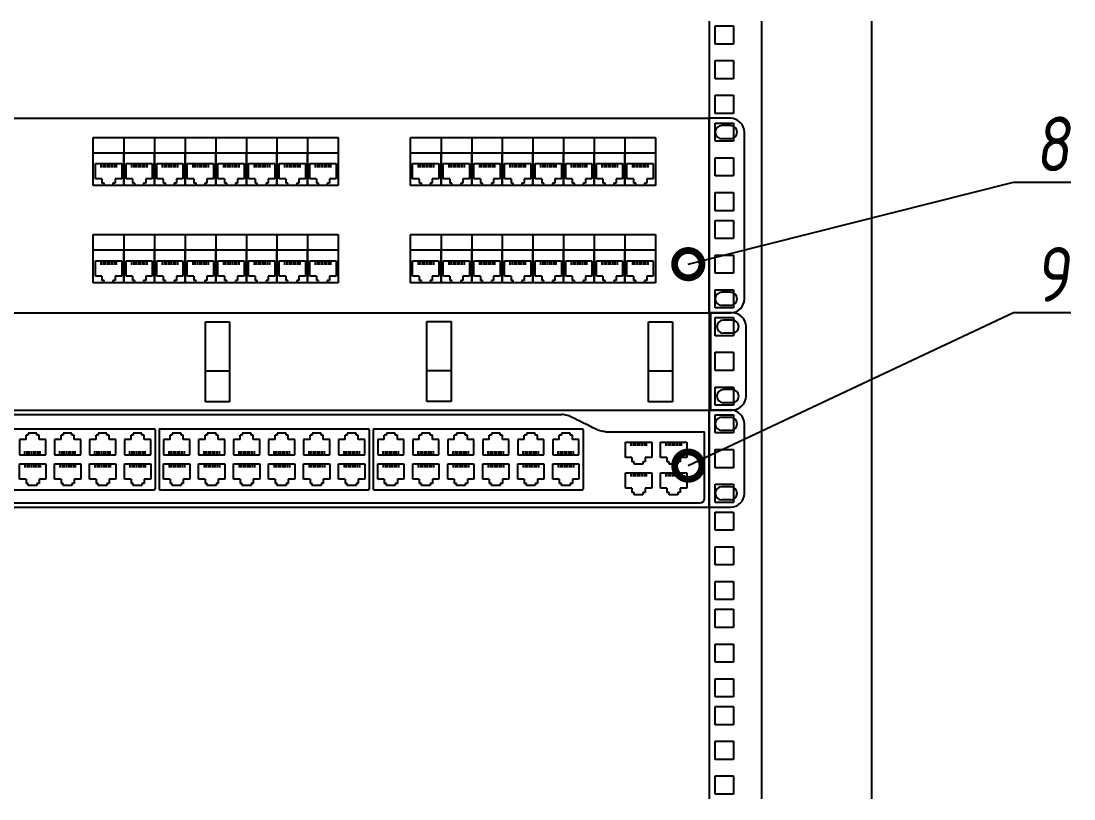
# Model space of a CAD drawing. Header units: millimetres. Extents: x -25459 to 1045457, y -66278 to 462905.
# Drawn here: x 682358 to 687171, y 42161 to 45717 of the extents above; entities that cross this region are included whole.
import ezdxf
from ezdxf import colors
from ezdxf.entities.mleader import LeaderData, LeaderLine
from ezdxf.enums import TextEntityAlignment as Align
from ezdxf.math import Vec2, Vec3

# ---------------------------------------------------------------- set-up
doc = ezdxf.new("R2010")
doc.units = ezdxf.units.MM
doc.styles.add('ISOCPEUR', font='isocpeui.ttf', dxfattribs={"height": 250})
doc.styles.add('ISOCUPER', font='isocpeur.ttf', dxfattribs={"width": 0.85, "oblique": 7})

# ---------------------------------------------------------------- blocks, each defined once
blk = doc.blocks.new('*U72')
at = {"color": 0, "linetype": 'ByBlock', "lineweight": -2}
for p, q in [((525.5, 1722.4), (525.5, 1677.95)), ((528.35, 1711.9), (528.35, 1720.2)), ((528.35, 1720.2), (536.65, 1720.2)), ((536.65, 1720.2), (536.65, 1711.9)), ((549.5, 1722.4), (549.5, 1677.95)), ((600, 1677.95), (600, 1722.4)), ((536.65, 1711.9), (528.35, 1711.9)), ((528.35, 1696.025), (528.35, 1704.325)), ((528.35, 1704.325), (536.65, 1704.325)), ((536.65, 1704.325), (536.65, 1696.025)), ((536.65, 1696.025), (528.35, 1696.025)), ((528.35, 1680.15), (528.35, 1688.45)), ((528.35, 1688.45), (536.65, 1688.45)), ((536.65, 1688.45), (536.65, 1680.15)), ((536.65, 1680.15), (528.35, 1680.15)), ((525.5, 1677.95), (525.5, 1633.5)), ((528.35, 1667.45), (528.35, 1675.75)), ((528.35, 1675.75), (536.65, 1675.75)), ((536.65, 1675.75), (536.65, 1667.45)), ((549.5, 1677.95), (549.5, 1633.5)), ((600, 1633.5), (600, 1677.95)), ((536.65, 1667.45), (528.35, 1667.45)), ((528.35, 1651.575), (528.35, 1659.875)), ((528.35, 1659.875), (536.65, 1659.875)), ((536.65, 1659.875), (536.65, 1651.575)), ((536.65, 1651.575), (528.35, 1651.575)), ((528.35, 1635.7), (528.35, 1644)), ((528.35, 1644), (536.65, 1644)), ((536.65, 1644), (536.65, 1635.7)), ((525.5, 1633.5), (525.5, 1589.05)), ((536.65, 1635.7), (528.35, 1635.7)), ((549.5, 1633.5), (549.5, 1589.05)), ((600, 1589.05), (600, 1633.5)), ((528.35, 1623), (528.35, 1631.3)), ((528.35, 1631.3), (536.65, 1631.3)), ((536.65, 1631.3), (536.65, 1623)), ((536.65, 1623), (528.35, 1623)), ((528.35, 1607.125), (528.35, 1615.425)), ((528.35, 1615.425), (536.65, 1615.425)), ((536.65, 1615.425), (536.65, 1607.125)), ((536.65, 1607.125), (528.35, 1607.125)), ((528.35, 1591.25), (528.35, 1599.55)), ((528.35, 1599.55), (536.65, 1599.55)), ((536.65, 1599.55), (536.65, 1591.25)), ((525.5, 1589.05), (525.5, 1544.6)), ((536.65, 1591.25), (528.35, 1591.25)), ((549.5, 1589.05), (549.5, 1544.6)), ((600, 1544.6), (600, 1589.05)), ((528.35, 1578.55), (528.35, 1586.85)), ((528.35, 1586.85), (536.65, 1586.85)), ((536.65, 1586.85), (536.65, 1578.55)), ((536.65, 1578.55), (528.35, 1578.55)), ((528.35, 1562.675), (528.35, 1570.975)), ((528.35, 1570.975), (536.65, 1570.975)), ((536.65, 1570.975), (536.65, 1562.675)), ((536.65, 1562.675), (528.35, 1562.675)), ((528.35, 1546.8), (528.35, 1555.1)), ((528.35, 1555.1), (536.65, 1555.1)), ((536.65, 1555.1), (536.65, 1546.8)), ((536.65, 1546.8), (528.35, 1546.8)), ((525.5, 1544.6), (525.5, 1500.15)), ((528.35, 1534.1), (528.35, 1542.4)), ((528.35, 1542.4), (536.65, 1542.4)), ((536.65, 1542.4), (536.65, 1534.1)), ((549.5, 1544.6), (549.5, 1500.15)), ((600, 1500.15), (600, 1544.6)), ((536.65, 1534.1), (528.35, 1534.1)), ((528.35, 1518.225), (528.35, 1526.525)), ((528.35, 1526.525), (536.65, 1526.525)), ((536.65, 1526.525), (536.65, 1518.225)), ((536.65, 1518.225), (528.35, 1518.225)), ((528.35, 1502.35), (528.35, 1510.65)), ((528.35, 1510.65), (536.65, 1510.65)), ((536.65, 1510.65), (536.65, 1502.35)), ((536.65, 1502.35), (528.35, 1502.35)), ((525.5, 1500.15), (525.5, 1455.7)), ((528.35, 1489.65), (528.35, 1497.95)), ((528.35, 1497.95), (536.65, 1497.95)), ((536.65, 1497.95), (536.65, 1489.65)), ((549.5, 1500.15), (549.5, 1455.7)), ((600, 1455.7), (600, 1500.15)), ((536.65, 1489.65), (528.35, 1489.65)), ((528.35, 1473.775), (528.35, 1482.075)), ((528.35, 1482.075), (536.65, 1482.075)), ((536.65, 1482.075), (536.65, 1473.775)), ((536.65, 1473.775), (528.35, 1473.775)), ((528.35, 1457.9), (528.35, 1466.2)), ((528.35, 1466.2), (536.65, 1466.2)), ((536.65, 1466.2), (536.65, 1457.9)), ((525.5, 1455.7), (525.5, 1411.25)), ((536.65, 1457.9), (528.35, 1457.9)), ((549.5, 1455.7), (549.5, 1411.25)), ((600, 1411.25), (600, 1455.7)), ((528.35, 1445.2), (528.35, 1453.5)), ((528.35, 1453.5), (536.65, 1453.5)), ((536.65, 1453.5), (536.65, 1445.2)), ((536.65, 1445.2), (528.35, 1445.2)), ((528.35, 1429.325), (528.35, 1437.625)), ((528.35, 1437.625), (536.65, 1437.625)), ((536.65, 1437.625), (536.65, 1429.325)), ((536.65, 1429.325), (528.35, 1429.325)), ((528.35, 1413.45), (528.35, 1421.75)), ((528.35, 1421.75), (536.65, 1421.75)), ((536.65, 1421.75), (536.65, 1413.45)), ((525.5, 1411.25), (525.5, 1366.8)), ((536.65, 1413.45), (528.35, 1413.45)), ((549.5, 1411.25), (549.5, 1366.8)), ((600, 1366.8), (600, 1411.25)), ((528.35, 1400.75), (528.35, 1409.05)), ((528.35, 1409.05), (536.65, 1409.05)), ((536.65, 1409.05), (536.65, 1400.75)), ((536.65, 1400.75), (528.35, 1400.75)), ((528.35, 1384.875), (528.35, 1393.175)), ((528.35, 1393.175), (536.65, 1393.175)), ((536.65, 1393.175), (536.65, 1384.875)), ((536.65, 1384.875), (528.35, 1384.875)), ((528.35, 1369), (528.35, 1377.3)), ((528.35, 1377.3), (536.65, 1377.3)), ((536.65, 1377.3), (536.65, 1369)), ((536.65, 1369), (528.35, 1369))]:
    blk.add_line(p, q, dxfattribs=at)
blk = doc.blocks.new('*U94')
at = {"color": 0, "linetype": 'ByBlock', "lineweight": -2}
for p, q in [((174.5, 22.22), (625.5, 22.22)), ((625.5, -66.68), (625.5, 22.22)), ((635.31, 22.22), (625.5, 22.22)), ((635.31, 18.87), (631.35, 18.87)), ((641.66, -60.33), (641.66, 15.87)), ((344, 13.5), (358, 13.5)), ((344, 6.5), (344, 13.5)), ((358, 13.5), (372, 13.5)), ((358, 13.5), (358, 6.5)), ((372, 13.5), (386, 13.5)), ((372, 13.5), (372, 6.5)), ((386, 13.5), (400, 13.5)), ((386, 13.5), (386, 6.5)), ((400, 13.5), (414, 13.5)), ((400, 13.5), (400, 6.5)), ((414, 13.5), (428, 13.5)), ((414, 13.5), (414, 6.5)), ((428, 13.5), (442, 13.5)), ((428, 13.5), (428, 6.5)), ((442, 13.5), (456, 13.5)), ((442, 13.5), (442, 6.5)), ((456, 13.5), (456, 6.5)), ((489, 6.5), (489, 13.5)), ((489, 13.5), (503, 13.5)), ((503, 13.5), (503, 6.5)), ((503, 13.5), (517, 13.5)), ((517, 13.5), (517, 6.5)), ((517, 13.5), (531, 13.5)), ((531, 13.5), (531, 6.5)), ((531, 13.5), (545, 13.5)), ((545, 13.5), (545, 6.5)), ((545, 13.5), (559, 13.5)), ((559, 13.5), (559, 6.5)), ((559, 13.5), (573, 13.5)), ((573, 13.5), (573, 6.5)), ((573, 13.5), (587, 13.5)), ((587, 13.5), (587, 6.5)), ((587, 13.5), (601, 13.5)), ((601, 13.5), (601, 6.5)), ((635.31, 12.87), (631.35, 12.87)), ((344, 6.5), (358, 6.5)), ((344, -8.5), (344, 6.5)), ((358, 6.5), (358, -8.5)), ((358, 6.5), (372, 6.5)), ((358, -8.5), (358, 6.5)), ((372, 6.5), (372, -8.5)), ((372, 6.5), (386, 6.5)), ((372, -8.5), (372, 6.5)), ((386, 6.5), (386, -8.5)), ((386, 6.5), (400, 6.5)), ((386, -8.5), (386, 6.5)), ((400, 6.5), (414, 6.5)), ((400, -8.5), (400, 6.5)), ((400, 6.5), (400, -8.5)), ((414, 6.5), (428, 6.5)), ((414, -8.5), (414, 6.5)), ((414, 6.5), (414, -8.5)), ((428, 6.5), (428, -8.5)), ((428, 6.5), (442, 6.5)), ((428, -8.5), (428, 6.5)), ((442, 6.5), (456, 6.5)), ((442, -8.5), (442, 6.5)), ((442, 6.5), (442, -8.5)), ((456, 6.5), (456, -8.5)), ((489, 6.5), (503, 6.5)), ((489, -8.5), (489, 6.5)), ((503, 6.5), (517, 6.5)), ((503, -8.5), (503, 6.5)), ((503, 6.5), (503, -8.5)), ((517, 6.5), (531, 6.5)), ((517, -8.5), (517, 6.5)), ((517, 6.5), (517, -8.5)), ((531, 6.5), (545, 6.5)), ((531, -8.5), (531, 6.5)), ((531, 6.5), (531, -8.5)), ((545, 6.5), (545, -8.5)), ((545, 6.5), (559, 6.5)), ((545, -8.5), (545, 6.5)), ((559, 6.5), (559, -8.5)), ((559, 6.5), (573, 6.5)), ((559, -8.5), (559, 6.5)), ((573, 6.5), (587, 6.5)), ((573, -8.5), (573, 6.5)), ((573, 6.5), (573, -8.5)), ((587, 6.5), (587, -8.5)), ((587, 6.5), (601, 6.5)), ((587, -8.5), (587, 6.5)), ((601, 6.5), (601, -8.5)), ((345, -2), (345, 1.5)), ((345, -5.5), (345, 1.5)), ((345, 1.5), (357, 1.5)), ((347.5, 1.5), (347.5, -0.25)), ((348.5, 1.5), (348.5, -0.25)), ((349.5, 1.5), (349.5, -0.25)), ((350.5, 1.5), (350.5, -0.25)), ((351.5, 1.5), (351.5, -0.25)), ((352.5, 1.5), (352.5, -0.25)), ((353.5, 1.5), (353.5, -0.25)), ((354.5, 1.5), (354.5, -0.25)), ((357, 1.5), (357, -5.5)), ((359, -2), (359, 1.5)), ((359, -5.5), (359, 1.5)), ((359, 1.5), (371, 1.5)), ((361.5, 1.5), (361.5, -0.25)), ((362.5, 1.5), (362.5, -0.25)), ((363.5, 1.5), (363.5, -0.25)), ((364.5, 1.5), (364.5, -0.25)), ((365.5, 1.5), (365.5, -0.25)), ((366.5, 1.5), (366.5, -0.25)), ((367.5, 1.5), (367.5, -0.25)), ((368.5, 1.5), (368.5, -0.25)), ((371, 1.5), (371, -5.5)), ((373, -2), (373, 1.5)), ((373, -5.5), (373, 1.5)), ((373, 1.5), (385, 1.5)), ((375.5, 1.5), (375.5, -0.25)), ((376.5, 1.5), (376.5, -0.25)), ((377.5, 1.5), (377.5, -0.25)), ((378.5, 1.5), (378.5, -0.25)), ((379.5, 1.5), (379.5, -0.25)), ((380.5, 1.5), (380.5, -0.25)), ((381.5, 1.5), (381.5, -0.25)), ((382.5, 1.5), (382.5, -0.25)), ((385, 1.5), (385, -5.5)), ((387, -2), (387, 1.5)), ((387, -5.5), (387, 1.5)), ((387, 1.5), (399, 1.5)), ((389.5, 1.5), (389.5, -0.25)), ((390.5, 1.5), (390.5, -0.25)), ((391.5, 1.5), (391.5, -0.25)), ((392.5, 1.5), (392.5, -0.25)), ((393.5, 1.5), (393.5, -0.25)), ((394.5, 1.5), (394.5, -0.25)), ((395.5, 1.5), (395.5, -0.25)), ((396.5, 1.5), (396.5, -0.25)), ((399, 1.5), (399, -5.5)), ((401, -2), (401, 1.5)), ((401, -5.5), (401, 1.5)), ((401, 1.5), (413, 1.5)), ((403.5, 1.5), (403.5, -0.25)), ((404.5, 1.5), (404.5, -0.25)), ((405.5, 1.5), (405.5, -0.25)), ((406.5, 1.5), (406.5, -0.25)), ((407.5, 1.5), (407.5, -0.25)), ((408.5, 1.5), (408.5, -0.25)), ((409.5, 1.5), (409.5, -0.25)), ((410.5, 1.5), (410.5, -0.25)), ((413, 1.5), (413, -5.5)), ((415, -2), (415, 1.5)), ((415, -5.5), (415, 1.5)), ((415, 1.5), (427, 1.5)), ((417.5, 1.5), (417.5, -0.25)), ((418.5, 1.5), (418.5, -0.25)), ((419.5, 1.5), (419.5, -0.25)), ((420.5, 1.5), (420.5, -0.25)), ((421.5, 1.5), (421.5, -0.25)), ((422.5, 1.5), (422.5, -0.25)), ((423.5, 1.5), (423.5, -0.25)), ((424.5, 1.5), (424.5, -0.25)), ((427, 1.5), (427, -5.5)), ((429, -2), (429, 1.5)), ((429, -5.5), (429, 1.5)), ((429, 1.5), (441, 1.5)), ((431.5, 1.5), (431.5, -0.25)), ((432.5, 1.5), (432.5, -0.25)), ((433.5, 1.5), (433.5, -0.25)), ((434.5, 1.5), (434.5, -0.25)), ((435.5, 1.5), (435.5, -0.25)), ((436.5, 1.5), (436.5, -0.25)), ((437.5, 1.5), (437.5, -0.25)), ((438.5, 1.5), (438.5, -0.25)), ((441, 1.5), (441, -5.5)), ((443, -2), (443, 1.5)), ((443, -5.5), (443, 1.5)), ((443, 1.5), (455, 1.5)), ((445.5, 1.5), (445.5, -0.25)), ((446.5, 1.5), (446.5, -0.25)), ((447.5, 1.5), (447.5, -0.25)), ((448.5, 1.5), (448.5, -0.25)), ((449.5, 1.5), (449.5, -0.25)), ((450.5, 1.5), (450.5, -0.25)), ((451.5, 1.5), (451.5, -0.25)), ((452.5, 1.5), (452.5, -0.25)), ((455, 1.5), (455, -5.5)), ((490, -2), (490, 1.5)), ((490, -5.5), (490, 1.5)), ((490, 1.5), (502, 1.5)), ((492.5, 1.5), (492.5, -0.25)), ((493.5, 1.5), (493.5, -0.25)), ((494.5, 1.5), (494.5, -0.25)), ((495.5, 1.5), (495.5, -0.25)), ((496.5, 1.5), (496.5, -0.25)), ((497.5, 1.5), (497.5, -0.25)), ((498.5, 1.5), (498.5, -0.25)), ((499.5, 1.5), (499.5, -0.25)), ((502, 1.5), (502, -5.5)), ((504, -2), (504, 1.5)), ((504, -5.5), (504, 1.5)), ((504, 1.5), (516, 1.5)), ((506.5, 1.5), (506.5, -0.25)), ((507.5, 1.5), (507.5, -0.25)), ((508.5, 1.5), (508.5, -0.25)), ((509.5, 1.5), (509.5, -0.25)), ((510.5, 1.5), (510.5, -0.25)), ((511.5, 1.5), (511.5, -0.25)), ((512.5, 1.5), (512.5, -0.25)), ((513.5, 1.5), (513.5, -0.25)), ((516, 1.5), (516, -5.5)), ((518, -2), (518, 1.5)), ((518, -5.5), (518, 1.5)), ((518, 1.5), (530, 1.5)), ((520.5, 1.5), (520.5, -0.25)), ((521.5, 1.5), (521.5, -0.25)), ((522.5, 1.5), (522.5, -0.25)), ((523.5, 1.5), (523.5, -0.25)), ((524.5, 1.5), (524.5, -0.25)), ((525.5, 1.5), (525.5, -0.25)), ((526.5, 1.5), (526.5, -0.25)), ((527.5, 1.5), (527.5, -0.25)), ((530, 1.5), (530, -5.5)), ((532, -2), (532, 1.5)), ((532, -5.5), (532, 1.5)), ((532, 1.5), (544, 1.5)), ((534.5, 1.5), (534.5, -0.25)), ((535.5, 1.5), (535.5, -0.25)), ((536.5, 1.5), (536.5, -0.25)), ((537.5, 1.5), (537.5, -0.25)), ((538.5, 1.5), (538.5, -0.25)), ((539.5, 1.5), (539.5, -0.25)), ((540.5, 1.5), (540.5, -0.25)), ((541.5, 1.5), (541.5, -0.25)), ((544, 1.5), (544, -5.5)), ((546, -2), (546, 1.5)), ((546, -5.5), (546, 1.5)), ((546, 1.5), (558, 1.5)), ((548.5, 1.5), (548.5, -0.25)), ((549.5, 1.5), (549.5, -0.25)), ((550.5, 1.5), (550.5, -0.25)), ((551.5, 1.5), (551.5, -0.25)), ((552.5, 1.5), (552.5, -0.25)), ((553.5, 1.5), (553.5, -0.25)), ((554.5, 1.5), (554.5, -0.25)), ((555.5, 1.5), (555.5, -0.25)), ((558, 1.5), (558, -5.5)), ((560, -2), (560, 1.5)), ((560, -5.5), (560, 1.5)), ((560, 1.5), (572, 1.5)), ((562.5, 1.5), (562.5, -0.25)), ((563.5, 1.5), (563.5, -0.25)), ((564.5, 1.5), (564.5, -0.25)), ((565.5, 1.5), (565.5, -0.25)), ((566.5, 1.5), (566.5, -0.25)), ((567.5, 1.5), (567.5, -0.25)), ((568.5, 1.5), (568.5, -0.25)), ((569.5, 1.5), (569.5, -0.25)), ((572, 1.5), (572, -5.5)), ((574, -2), (574, 1.5)), ((574, -5.5), (574, 1.5)), ((574, 1.5), (586, 1.5)), ((576.5, 1.5), (576.5, -0.25)), ((577.5, 1.5), (577.5, -0.25)), ((578.5, 1.5), (578.5, -0.25)), ((579.5, 1.5), (579.5, -0.25)), ((580.5, 1.5), (580.5, -0.25)), ((581.5, 1.5), (581.5, -0.25)), ((582.5, 1.5), (582.5, -0.25)), ((583.5, 1.5), (583.5, -0.25)), ((586, 1.5), (586, -5.5)), ((588, -2), (588, 1.5)), ((588, -5.5), (588, 1.5)), ((588, 1.5), (600, 1.5)), ((590.5, 1.5), (590.5, -0.25)), ((591.5, 1.5), (591.5, -0.25)), ((592.5, 1.5), (592.5, -0.25)), ((593.5, 1.5), (593.5, -0.25)), ((594.5, 1.5), (594.5, -0.25)), ((595.5, 1.5), (595.5, -0.25)), ((596.5, 1.5), (596.5, -0.25)), ((597.5, 1.5), (597.5, -0.25)), ((600, 1.5), (600, -5.5)), ((358, -8.5), (344, -8.5)), ((348, -5.5), (345, -5.5)), ((348, -5.5), (348, -7.5)), ((349, -7.5), (348, -7.5)), ((349, -8.5), (349, -7.5)), ((353, -8.5), (349, -8.5)), ((353, -7.5), (353, -8.5)), ((354, -7.5), (353, -7.5)), ((354, -5.5), (354, -7.5)), ((357, -5.5), (354, -5.5)), ((372, -8.5), (358, -8.5)), ((362, -5.5), (359, -5.5)), ((362, -5.5), (362, -7.5)), ((363, -7.5), (362, -7.5)), ((363, -8.5), (363, -7.5)), ((367, -8.5), (363, -8.5)), ((367, -7.5), (367, -8.5)), ((368, -7.5), (367, -7.5)), ((368, -5.5), (368, -7.5)), ((371, -5.5), (368, -5.5)), ((386, -8.5), (372, -8.5)), ((376, -5.5), (373, -5.5)), ((376, -5.5), (376, -7.5)), ((377, -7.5), (376, -7.5)), ((377, -8.5), (377, -7.5)), ((381, -8.5), (377, -8.5)), ((381, -7.5), (381, -8.5)), ((382, -7.5), (381, -7.5)), ((382, -5.5), (382, -7.5)), ((385, -5.5), (382, -5.5)), ((400, -8.5), (386, -8.5)), ((390, -5.5), (387, -5.5)), ((390, -5.5), (390, -7.5)), ((391, -7.5), (390, -7.5)), ((391, -8.5), (391, -7.5)), ((395, -8.5), (391, -8.5)), ((395, -7.5), (395, -8.5)), ((396, -7.5), (395, -7.5)), ((396, -5.5), (396, -7.5)), ((399, -5.5), (396, -5.5)), ((414, -8.5), (400, -8.5)), ((404, -5.5), (401, -5.5)), ((404, -5.5), (404, -7.5)), ((405, -7.5), (404, -7.5)), ((405, -8.5), (405, -7.5)), ((409, -8.5), (405, -8.5)), ((409, -7.5), (409, -8.5)), ((410, -7.5), (409, -7.5)), ((410, -5.5), (410, -7.5)), ((413, -5.5), (410, -5.5)), ((428, -8.5), (414, -8.5)), ((418, -5.5), (415, -5.5)), ((418, -5.5), (418, -7.5)), ((419, -7.5), (418, -7.5)), ((419, -8.5), (419, -7.5)), ((423, -8.5), (419, -8.5)), ((423, -7.5), (423, -8.5)), ((424, -7.5), (423, -7.5)), ((424, -5.5), (424, -7.5)), ((427, -5.5), (424, -5.5)), ((442, -8.5), (428, -8.5)), ((432, -5.5), (429, -5.5)), ((432, -5.5), (432, -7.5)), ((433, -7.5), (432, -7.5)), ((433, -8.5), (433, -7.5)), ((437, -8.5), (433, -8.5)), ((437, -7.5), (437, -8.5)), ((438, -7.5), (437, -7.5)), ((438, -5.5), (438, -7.5)), ((441, -5.5), (438, -5.5)), ((456, -8.5), (442, -8.5)), ((446, -5.5), (443, -5.5)), ((446, -5.5), (446, -7.5)), ((447, -7.5), (446, -7.5)), ((447, -8.5), (447, -7.5)), ((451, -8.5), (447, -8.5)), ((451, -7.5), (451, -8.5)), ((452, -7.5), (451, -7.5)), ((452, -5.5), (452, -7.5)), ((455, -5.5), (452, -5.5)), ((503, -8.5), (489, -8.5)), ((493, -5.5), (490, -5.5)), ((493, -5.5), (493, -7.5)), ((494, -7.5), (493, -7.5)), ((494, -8.5), (494, -7.5)), ((498, -8.5), (494, -8.5)), ((498, -7.5), (498, -8.5)), ((499, -7.5), (498, -7.5)), ((499, -5.5), (499, -7.5)), ((502, -5.5), (499, -5.5)), ((517, -8.5), (503, -8.5)), ((507, -5.5), (504, -5.5)), ((507, -5.5), (507, -7.5)), ((508, -7.5), (507, -7.5)), ((508, -8.5), (508, -7.5)), ((512, -8.5), (508, -8.5)), ((512, -7.5), (512, -8.5)), ((513, -7.5), (512, -7.5)), ((513, -5.5), (513, -7.5)), ((516, -5.5), (513, -5.5)), ((531, -8.5), (517, -8.5)), ((521, -5.5), (518, -5.5)), ((521, -5.5), (521, -7.5)), ((522, -7.5), (521, -7.5)), ((522, -8.5), (522, -7.5)), ((526, -8.5), (522, -8.5)), ((526, -7.5), (526, -8.5)), ((527, -7.5), (526, -7.5)), ((527, -5.5), (527, -7.5)), ((530, -5.5), (527, -5.5)), ((545, -8.5), (531, -8.5)), ((535, -5.5), (532, -5.5)), ((535, -5.5), (535, -7.5)), ((536, -7.5), (535, -7.5)), ((536, -8.5), (536, -7.5)), ((540, -8.5), (536, -8.5)), ((540, -7.5), (540, -8.5)), ((541, -7.5), (540, -7.5)), ((541, -5.5), (541, -7.5)), ((544, -5.5), (541, -5.5)), ((559, -8.5), (545, -8.5)), ((549, -5.5), (546, -5.5)), ((549, -5.5), (549, -7.5)), ((550, -7.5), (549, -7.5)), ((550, -8.5), (550, -7.5)), ((554, -8.5), (550, -8.5)), ((554, -7.5), (554, -8.5)), ((555, -7.5), (554, -7.5)), ((555, -5.5), (555, -7.5)), ((558, -5.5), (555, -5.5)), ((573, -8.5), (559, -8.5)), ((563, -5.5), (560, -5.5)), ((563, -5.5), (563, -7.5)), ((564, -7.5), (563, -7.5)), ((564, -8.5), (564, -7.5)), ((568, -8.5), (564, -8.5)), ((568, -7.5), (568, -8.5)), ((569, -7.5), (568, -7.5)), ((569, -5.5), (569, -7.5)), ((572, -5.5), (569, -5.5)), ((587, -8.5), (573, -8.5)), ((577, -5.5), (574, -5.5)), ((577, -5.5), (577, -7.5)), ((578, -7.5), (577, -7.5)), ((578, -8.5), (578, -7.5)), ((582, -8.5), (578, -8.5)), ((582, -7.5), (582, -8.5)), ((583, -7.5), (582, -7.5)), ((583, -5.5), (583, -7.5)), ((586, -5.5), (583, -5.5)), ((601, -8.5), (587, -8.5)), ((591, -5.5), (588, -5.5)), ((591, -5.5), (591, -7.5)), ((592, -7.5), (591, -7.5)), ((592, -8.5), (592, -7.5)), ((596, -8.5), (592, -8.5)), ((596, -7.5), (596, -8.5)), ((597, -7.5), (596, -7.5)), ((597, -5.5), (597, -7.5)), ((600, -5.5), (597, -5.5)), ((344, -37.95), (344, -30.95)), ((344, -30.95), (358, -30.95)), ((358, -30.95), (358, -37.95)), ((358, -30.95), (372, -30.95)), ((372, -30.95), (372, -37.95)), ((372, -30.95), (386, -30.95)), ((386, -30.95), (386, -37.95)), ((386, -30.95), (400, -30.95)), ((400, -30.95), (400, -37.95)), ((400, -30.95), (414, -30.95)), ((414, -30.95), (414, -37.95)), ((414, -30.95), (428, -30.95)), ((428, -30.95), (428, -37.95)), ((428, -30.95), (442, -30.95)), ((442, -30.95), (442, -37.95)), ((442, -30.95), (456, -30.95)), ((456, -30.95), (456, -37.95)), ((489, -30.95), (503, -30.95)), ((489, -37.95), (489, -30.95)), ((503, -30.95), (517, -30.95)), ((503, -30.95), (503, -37.95)), ((517, -30.95), (531, -30.95)), ((517, -30.95), (517, -37.95)), ((531, -30.95), (545, -30.95)), ((531, -30.95), (531, -37.95)), ((545, -30.95), (559, -30.95)), ((545, -30.95), (545, -37.95)), ((559, -30.95), (573, -30.95)), ((559, -30.95), (559, -37.95)), ((573, -30.95), (587, -30.95)), ((573, -30.95), (573, -37.95)), ((587, -30.95), (601, -30.95)), ((587, -30.95), (587, -37.95)), ((601, -30.95), (601, -37.95)), ((344, -52.95), (344, -37.95)), ((344, -37.95), (358, -37.95)), ((358, -52.95), (358, -37.95)), ((358, -37.95), (372, -37.95)), ((358, -37.95), (358, -52.95)), ((372, -52.95), (372, -37.95)), ((372, -37.95), (386, -37.95)), ((372, -37.95), (372, -52.95)), ((386, -52.95), (386, -37.95)), ((386, -37.95), (400, -37.95)), ((386, -37.95), (386, -52.95)), ((400, -37.95), (400, -52.95)), ((400, -52.95), (400, -37.95)), ((400, -37.95), (414, -37.95)), ((414, -37.95), (414, -52.95)), ((414, -52.95), (414, -37.95)), ((414, -37.95), (428, -37.95)), ((428, -52.95), (428, -37.95)), ((428, -37.95), (442, -37.95)), ((428, -37.95), (428, -52.95)), ((442, -37.95), (442, -52.95)), ((442, -52.95), (442, -37.95)), ((442, -37.95), (456, -37.95)), ((456, -37.95), (456, -52.95)), ((489, -52.95), (489, -37.95)), ((489, -37.95), (503, -37.95)), ((503, -37.95), (503, -52.95)), ((503, -52.95), (503, -37.95)), ((503, -37.95), (517, -37.95)), ((517, -37.95), (517, -52.95)), ((517, -52.95), (517, -37.95)), ((517, -37.95), (531, -37.95)), ((531, -37.95), (531, -52.95)), ((531, -52.95), (531, -37.95)), ((531, -37.95), (545, -37.95)), ((545, -52.95), (545, -37.95)), ((545, -37.95), (559, -37.95)), ((545, -37.95), (545, -52.95)), ((559, -52.95), (559, -37.95)), ((559, -37.95), (573, -37.95)), ((559, -37.95), (559, -52.95)), ((573, -37.95), (573, -52.95)), ((573, -52.95), (573, -37.95)), ((573, -37.95), (587, -37.95)), ((587, -52.95), (587, -37.95)), ((587, -37.95), (601, -37.95)), ((587, -37.95), (587, -52.95)), ((601, -37.95), (601, -52.95)), ((345, -42.95), (357, -42.95)), ((345, -49.95), (345, -42.95)), ((345, -46.45), (345, -42.95)), ((347.5, -42.95), (347.5, -44.7)), ((348.5, -42.95), (348.5, -44.7)), ((349.5, -42.95), (349.5, -44.7)), ((350.5, -42.95), (350.5, -44.7)), ((351.5, -42.95), (351.5, -44.7)), ((352.5, -42.95), (352.5, -44.7)), ((353.5, -42.95), (353.5, -44.7)), ((354.5, -42.95), (354.5, -44.7)), ((357, -42.95), (357, -49.95)), ((359, -42.95), (371, -42.95)), ((359, -49.95), (359, -42.95)), ((359, -46.45), (359, -42.95)), ((361.5, -42.95), (361.5, -44.7)), ((362.5, -42.95), (362.5, -44.7)), ((363.5, -42.95), (363.5, -44.7)), ((364.5, -42.95), (364.5, -44.7)), ((365.5, -42.95), (365.5, -44.7)), ((366.5, -42.95), (366.5, -44.7)), ((367.5, -42.95), (367.5, -44.7)), ((368.5, -42.95), (368.5, -44.7)), ((371, -42.95), (371, -49.95)), ((373, -42.95), (385, -42.95)), ((373, -49.95), (373, -42.95)), ((373, -46.45), (373, -42.95)), ((375.5, -42.95), (375.5, -44.7)), ((376.5, -42.95), (376.5, -44.7)), ((377.5, -42.95), (377.5, -44.7)), ((378.5, -42.95), (378.5, -44.7)), ((379.5, -42.95), (379.5, -44.7)), ((380.5, -42.95), (380.5, -44.7)), ((381.5, -42.95), (381.5, -44.7)), ((382.5, -42.95), (382.5, -44.7)), ((385, -42.95), (385, -49.95)), ((387, -42.95), (399, -42.95)), ((387, -49.95), (387, -42.95)), ((387, -46.45), (387, -42.95)), ((389.5, -42.95), (389.5, -44.7)), ((390.5, -42.95), (390.5, -44.7)), ((391.5, -42.95), (391.5, -44.7)), ((392.5, -42.95), (392.5, -44.7)), ((393.5, -42.95), (393.5, -44.7)), ((394.5, -42.95), (394.5, -44.7)), ((395.5, -42.95), (395.5, -44.7)), ((396.5, -42.95), (396.5, -44.7)), ((399, -42.95), (399, -49.95)), ((401, -42.95), (413, -42.95)), ((401, -49.95), (401, -42.95)), ((401, -46.45), (401, -42.95)), ((403.5, -42.95), (403.5, -44.7)), ((404.5, -42.95), (404.5, -44.7)), ((405.5, -42.95), (405.5, -44.7)), ((406.5, -42.95), (406.5, -44.7)), ((407.5, -42.95), (407.5, -44.7)), ((408.5, -42.95), (408.5, -44.7)), ((409.5, -42.95), (409.5, -44.7)), ((410.5, -42.95), (410.5, -44.7)), ((413, -42.95), (413, -49.95)), ((415, -42.95), (427, -42.95)), ((415, -49.95), (415, -42.95)), ((415, -46.45), (415, -42.95)), ((417.5, -42.95), (417.5, -44.7)), ((418.5, -42.95), (418.5, -44.7)), ((419.5, -42.95), (419.5, -44.7)), ((420.5, -42.95), (420.5, -44.7)), ((421.5, -42.95), (421.5, -44.7)), ((422.5, -42.95), (422.5, -44.7)), ((423.5, -42.95), (423.5, -44.7)), ((424.5, -42.95), (424.5, -44.7)), ((427, -42.95), (427, -49.95)), ((429, -42.95), (441, -42.95)), ((429, -49.95), (429, -42.95)), ((429, -46.45), (429, -42.95)), ((431.5, -42.95), (431.5, -44.7)), ((432.5, -42.95), (432.5, -44.7)), ((433.5, -42.95), (433.5, -44.7)), ((434.5, -42.95), (434.5, -44.7)), ((435.5, -42.95), (435.5, -44.7)), ((436.5, -42.95), (436.5, -44.7)), ((437.5, -42.95), (437.5, -44.7)), ((438.5, -42.95), (438.5, -44.7)), ((441, -42.95), (441, -49.95)), ((443, -42.95), (455, -42.95)), ((443, -49.95), (443, -42.95)), ((443, -46.45), (443, -42.95)), ((445.5, -42.95), (445.5, -44.7)), ((446.5, -42.95), (446.5, -44.7)), ((447.5, -42.95), (447.5, -44.7)), ((448.5, -42.95), (448.5, -44.7)), ((449.5, -42.95), (449.5, -44.7)), ((450.5, -42.95), (450.5, -44.7)), ((451.5, -42.95), (451.5, -44.7)), ((452.5, -42.95), (452.5, -44.7)), ((455, -42.95), (455, -49.95)), ((490, -42.95), (502, -42.95)), ((490, -49.95), (490, -42.95)), ((490, -46.45), (490, -42.95)), ((492.5, -42.95), (492.5, -44.7)), ((493.5, -42.95), (493.5, -44.7)), ((494.5, -42.95), (494.5, -44.7)), ((495.5, -42.95), (495.5, -44.7)), ((496.5, -42.95), (496.5, -44.7)), ((497.5, -42.95), (497.5, -44.7)), ((498.5, -42.95), (498.5, -44.7)), ((499.5, -42.95), (499.5, -44.7)), ((502, -42.95), (502, -49.95)), ((504, -42.95), (516, -42.95)), ((504, -49.95), (504, -42.95)), ((504, -46.45), (504, -42.95)), ((506.5, -42.95), (506.5, -44.7)), ((507.5, -42.95), (507.5, -44.7)), ((508.5, -42.95), (508.5, -44.7)), ((509.5, -42.95), (509.5, -44.7)), ((510.5, -42.95), (510.5, -44.7)), ((511.5, -42.95), (511.5, -44.7)), ((512.5, -42.95), (512.5, -44.7)), ((513.5, -42.95), (513.5, -44.7)), ((516, -42.95), (516, -49.95)), ((518, -42.95), (530, -42.95)), ((518, -49.95), (518, -42.95)), ((518, -46.45), (518, -42.95)), ((520.5, -42.95), (520.5, -44.7)), ((521.5, -42.95), (521.5, -44.7)), ((522.5, -42.95), (522.5, -44.7)), ((523.5, -42.95), (523.5, -44.7)), ((524.5, -42.95), (524.5, -44.7)), ((525.5, -42.95), (525.5, -44.7)), ((526.5, -42.95), (526.5, -44.7)), ((527.5, -42.95), (527.5, -44.7)), ((530, -42.95), (530, -49.95)), ((532, -42.95), (544, -42.95)), ((532, -49.95), (532, -42.95)), ((532, -46.45), (532, -42.95)), ((534.5, -42.95), (534.5, -44.7)), ((535.5, -42.95), (535.5, -44.7)), ((536.5, -42.95), (536.5, -44.7)), ((537.5, -42.95), (537.5, -44.7)), ((538.5, -42.95), (538.5, -44.7)), ((539.5, -42.95), (539.5, -44.7)), ((540.5, -42.95), (540.5, -44.7)), ((541.5, -42.95), (541.5, -44.7)), ((544, -42.95), (544, -49.95)), ((546, -42.95), (558, -42.95)), ((546, -49.95), (546, -42.95)), ((546, -46.45), (546, -42.95)), ((548.5, -42.95), (548.5, -44.7)), ((549.5, -42.95), (549.5, -44.7)), ((550.5, -42.95), (550.5, -44.7)), ((551.5, -42.95), (551.5, -44.7)), ((552.5, -42.95), (552.5, -44.7)), ((553.5, -42.95), (553.5, -44.7)), ((554.5, -42.95), (554.5, -44.7)), ((555.5, -42.95), (555.5, -44.7)), ((558, -42.95), (558, -49.95)), ((560, -42.95), (572, -42.95)), ((560, -49.95), (560, -42.95)), ((560, -46.45), (560, -42.95)), ((562.5, -42.95), (562.5, -44.7)), ((563.5, -42.95), (563.5, -44.7)), ((564.5, -42.95), (564.5, -44.7)), ((565.5, -42.95), (565.5, -44.7)), ((566.5, -42.95), (566.5, -44.7)), ((567.5, -42.95), (567.5, -44.7)), ((568.5, -42.95), (568.5, -44.7)), ((569.5, -42.95), (569.5, -44.7)), ((572, -42.95), (572, -49.95)), ((574, -42.95), (586, -42.95)), ((574, -49.95), (574, -42.95)), ((574, -46.45), (574, -42.95)), ((576.5, -42.95), (576.5, -44.7)), ((577.5, -42.95), (577.5, -44.7)), ((578.5, -42.95), (578.5, -44.7)), ((579.5, -42.95), (579.5, -44.7)), ((580.5, -42.95), (580.5, -44.7)), ((581.5, -42.95), (581.5, -44.7)), ((582.5, -42.95), (582.5, -44.7)), ((583.5, -42.95), (583.5, -44.7)), ((586, -42.95), (586, -49.95)), ((588, -42.95), (600, -42.95)), ((588, -49.95), (588, -42.95)), ((588, -46.45), (588, -42.95)), ((590.5, -42.95), (590.5, -44.7)), ((591.5, -42.95), (591.5, -44.7)), ((592.5, -42.95), (592.5, -44.7)), ((593.5, -42.95), (593.5, -44.7)), ((594.5, -42.95), (594.5, -44.7)), ((595.5, -42.95), (595.5, -44.7)), ((596.5, -42.95), (596.5, -44.7)), ((597.5, -42.95), (597.5, -44.7)), ((600, -42.95), (600, -49.95)), ((348, -49.95), (345, -49.95)), ((348, -49.95), (348, -51.95)), ((349, -51.95), (348, -51.95)), ((349, -52.95), (349, -51.95)), ((354, -51.95), (353, -51.95)), ((353, -51.95), (353, -52.95)), ((357, -49.95), (354, -49.95)), ((354, -49.95), (354, -51.95)), ((362, -49.95), (359, -49.95)), ((362, -49.95), (362, -51.95)), ((363, -51.95), (362, -51.95)), ((363, -52.95), (363, -51.95)), ((368, -51.95), (367, -51.95)), ((367, -51.95), (367, -52.95)), ((371, -49.95), (368, -49.95)), ((368, -49.95), (368, -51.95)), ((376, -49.95), (373, -49.95)), ((376, -49.95), (376, -51.95)), ((377, -51.95), (376, -51.95)), ((377, -52.95), (377, -51.95)), ((382, -51.95), (381, -51.95)), ((381, -51.95), (381, -52.95)), ((385, -49.95), (382, -49.95)), ((382, -49.95), (382, -51.95)), ((390, -49.95), (387, -49.95)), ((390, -49.95), (390, -51.95)), ((391, -51.95), (390, -51.95)), ((391, -52.95), (391, -51.95)), ((396, -51.95), (395, -51.95)), ((395, -51.95), (395, -52.95)), ((399, -49.95), (396, -49.95)), ((396, -49.95), (396, -51.95)), ((404, -49.95), (401, -49.95)), ((404, -49.95), (404, -51.95)), ((405, -51.95), (404, -51.95)), ((405, -52.95), (405, -51.95)), ((410, -51.95), (409, -51.95)), ((409, -51.95), (409, -52.95)), ((413, -49.95), (410, -49.95)), ((410, -49.95), (410, -51.95)), ((418, -49.95), (415, -49.95)), ((418, -49.95), (418, -51.95)), ((419, -51.95), (418, -51.95)), ((419, -52.95), (419, -51.95)), ((424, -51.95), (423, -51.95)), ((423, -51.95), (423, -52.95)), ((427, -49.95), (424, -49.95)), ((424, -49.95), (424, -51.95)), ((432, -49.95), (429, -49.95)), ((432, -49.95), (432, -51.95)), ((433, -51.95), (432, -51.95)), ((433, -52.95), (433, -51.95)), ((438, -51.95), (437, -51.95)), ((437, -51.95), (437, -52.95)), ((441, -49.95), (438, -49.95)), ((438, -49.95), (438, -51.95)), ((446, -49.95), (443, -49.95)), ((446, -49.95), (446, -51.95)), ((447, -51.95), (446, -51.95)), ((447, -52.95), (447, -51.95)), ((452, -51.95), (451, -51.95)), ((451, -51.95), (451, -52.95)), ((455, -49.95), (452, -49.95)), ((452, -49.95), (452, -51.95)), ((493, -49.95), (490, -49.95)), ((493, -49.95), (493, -51.95)), ((494, -51.95), (493, -51.95)), ((494, -52.95), (494, -51.95)), ((499, -51.95), (498, -51.95)), ((498, -51.95), (498, -52.95)), ((502, -49.95), (499, -49.95)), ((499, -49.95), (499, -51.95)), ((507, -49.95), (504, -49.95)), ((507, -49.95), (507, -51.95)), ((508, -51.95), (507, -51.95)), ((508, -52.95), (508, -51.95)), ((513, -51.95), (512, -51.95)), ((512, -51.95), (512, -52.95)), ((516, -49.95), (513, -49.95)), ((513, -49.95), (513, -51.95)), ((521, -49.95), (518, -49.95)), ((521, -49.95), (521, -51.95)), ((522, -51.95), (521, -51.95)), ((522, -52.95), (522, -51.95)), ((527, -51.95), (526, -51.95)), ((526, -51.95), (526, -52.95)), ((530, -49.95), (527, -49.95)), ((527, -49.95), (527, -51.95)), ((535, -49.95), (532, -49.95)), ((535, -49.95), (535, -51.95)), ((536, -51.95), (535, -51.95)), ((536, -52.95), (536, -51.95)), ((541, -51.95), (540, -51.95)), ((540, -51.95), (540, -52.95)), ((544, -49.95), (541, -49.95)), ((541, -49.95), (541, -51.95)), ((549, -49.95), (546, -49.95)), ((549, -49.95), (549, -51.95)), ((550, -51.95), (549, -51.95)), ((550, -52.95), (550, -51.95)), ((555, -51.95), (554, -51.95)), ((554, -51.95), (554, -52.95)), ((558, -49.95), (555, -49.95)), ((555, -49.95), (555, -51.95)), ((563, -49.95), (560, -49.95)), ((563, -49.95), (563, -51.95)), ((564, -51.95), (563, -51.95)), ((564, -52.95), (564, -51.95)), ((569, -51.95), (568, -51.95)), ((568, -51.95), (568, -52.95)), ((572, -49.95), (569, -49.95)), ((569, -49.95), (569, -51.95)), ((577, -49.95), (574, -49.95)), ((577, -49.95), (577, -51.95)), ((578, -51.95), (577, -51.95)), ((578, -52.95), (578, -51.95)), ((583, -51.95), (582, -51.95)), ((582, -51.95), (582, -52.95)), ((586, -49.95), (583, -49.95)), ((583, -49.95), (583, -51.95)), ((591, -49.95), (588, -49.95)), ((591, -49.95), (591, -51.95)), ((592, -51.95), (591, -51.95)), ((592, -52.95), (592, -51.95)), ((597, -51.95), (596, -51.95)), ((596, -51.95), (596, -52.95)), ((600, -49.95), (597, -49.95)), ((597, -49.95), (597, -51.95)), ((358, -52.95), (344, -52.95)), ((353, -52.95), (349, -52.95)), ((372, -52.95), (358, -52.95)), ((367, -52.95), (363, -52.95)), ((386, -52.95), (372, -52.95)), ((381, -52.95), (377, -52.95)), ((400, -52.95), (386, -52.95)), ((395, -52.95), (391, -52.95)), ((414, -52.95), (400, -52.95)), ((409, -52.95), (405, -52.95)), ((428, -52.95), (414, -52.95)), ((423, -52.95), (419, -52.95)), ((442, -52.95), (428, -52.95)), ((437, -52.95), (433, -52.95)), ((456, -52.95), (442, -52.95)), ((451, -52.95), (447, -52.95)), ((503, -52.95), (489, -52.95)), ((498, -52.95), (494, -52.95)), ((517, -52.95), (503, -52.95)), ((512, -52.95), (508, -52.95)), ((531, -52.95), (517, -52.95)), ((526, -52.95), (522, -52.95)), ((545, -52.95), (531, -52.95)), ((540, -52.95), (536, -52.95)), ((559, -52.95), (545, -52.95)), ((554, -52.95), (550, -52.95)), ((573, -52.95), (559, -52.95)), ((568, -52.95), (564, -52.95)), ((587, -52.95), (573, -52.95)), ((582, -52.95), (578, -52.95)), ((601, -52.95), (587, -52.95)), ((596, -52.95), (592, -52.95)), ((635.31, -57.33), (631.35, -57.33)), ((174.5, -66.68), (625.5, -66.68)), ((625.5, -66.68), (635.31, -66.68)), ((635.31, -63.33), (631.35, -63.33))]:
    blk.add_line(p, q, dxfattribs=at)
for centre, radius, start, end in [((635.31, 15.87), 6.35, 0, 90), ((631.35, 15.87), 3, 90, 270), ((635.31, 15.87), 3, 270, 90), ((631.35, -60.33), 3, 90, 270), ((635.31, -60.33), 3, 270, 90), ((635.31, -60.33), 6.35, 270, 0)]:
    blk.add_arc(centre, radius, start, end, dxfattribs=at)
at = {"color": 0, "lineweight": -2, "style": 'ISOCPEUR', "oblique": 15, "flags": 8}
blk.add_attdef('НАИМЕНОВАНИЕ', text='', height=25, dxfattribs=at).set_placement((836.83, -11.54), align=Align.MIDDLE_LEFT)
blk = doc.blocks.new('_DotSmall')
at = {"color": 0, "linetype": 'ByBlock', "const_width": 0.5}
blk.add_lwpolyline([(-0.0625, 0, 1), (0.0625, 0, 1)], format="xyb", close=True, dxfattribs=at)
blk = doc.blocks.new('*U69')
at = {"color": 0, "linetype": 'ByBlock', "lineweight": -2}
for p, q in [((174.5, 22.22), (625.5, 22.22)), ((635.31, 22.22), (625.5, 22.22)), ((625.5, -22.23), (625.5, 22.22)), ((394.48, 18.06), (405.52, 18.06)), ((394.48, -18.44), (394.48, 18.06)), ((405.52, 18.06), (405.52, -18.44)), ((495.78, 18.19), (506.81, 18.19)), ((495.78, -18.31), (495.78, 18.19)), ((506.81, 18.19), (506.81, -18.31)), ((597.07, 18.07), (608.1, 18.07)), ((597.07, -18.44), (597.07, 18.07)), ((608.1, 18.07), (608.1, -18.44)), ((635.31, 18.87), (631.35, 18.87)), ((641.66, -15.88), (641.66, 15.87)), ((635.31, 12.87), (631.35, 12.87)), ((394.48, -4.28), (405.52, -4.28)), ((495.78, -4.15), (506.81, -4.15)), ((597.07, -4.27), (608.1, -4.27)), ((635.31, -12.88), (631.35, -12.88)), ((405.52, -18.44), (394.48, -18.44)), ((506.81, -18.31), (495.78, -18.31)), ((608.1, -18.44), (597.07, -18.44)), ((635.31, -18.88), (631.35, -18.88)), ((174.5, -22.23), (625.5, -22.23)), ((625.5, -22.23), (635.31, -22.23))]:
    blk.add_line(p, q, dxfattribs=at)
for centre, radius, start, end in [((635.31, 15.87), 6.35, 0, 90), ((631.35, 15.87), 3, 90, 270), ((635.31, 15.87), 3, 270, 90), ((631.35, -15.88), 3, 90, 270), ((635.31, -15.88), 3, 270, 90), ((635.31, -15.88), 6.35, 270, 0)]:
    blk.add_arc(centre, radius, start, end, dxfattribs=at)
at = {"color": 0, "lineweight": -2, "style": 'ISOCPEUR', "oblique": 15, "flags": 8}
blk.add_attdef('НАИМЕНОВАНИЕ', text='', height=25, dxfattribs=at).set_placement((750, 10.43), align=Align.MIDDLE_LEFT)
blk = doc.blocks.new("19'' коннектор 8P8C")
at = {"color": 0, "linetype": 'ByBlock', "lineweight": -2}
for p, q in [((-6, 6.5), (-6, 10)), ((-6, 3), (-6, 10)), ((-6, 10), (6, 10)), ((-3.5, 10), (-3.5, 8.25)), ((-2.5, 10), (-2.5, 8.25)), ((-1.5, 10), (-1.5, 8.25)), ((-0.5, 10), (-0.5, 8.25)), ((0.5, 10), (0.5, 8.25)), ((1.5, 10), (1.5, 8.25)), ((2.5, 10), (2.5, 8.25)), ((3.5, 10), (3.5, 8.25)), ((6, 10), (6, 3)), ((-3, 3), (-6, 3)), ((-3, 3), (-3, 1)), ((-2, 1), (-3, 1)), ((-2, 0), (-2, 1)), ((2, 0), (-2, 0)), ((2, 1), (2, 0)), ((3, 1), (2, 1)), ((3, 3), (3, 1)), ((6, 3), (3, 3))]:
    blk.add_line(p, q, dxfattribs=at)
blk = doc.blocks.new('*U74')
at = {"color": 0, "linetype": 'ByBlock', "lineweight": -2}
for p, q in [((174.5, 22.22), (625.5, 22.22)), ((178.5, 20.22), (558.19, 20.22)), ((635.31, 22.22), (625.5, 22.22)), ((625.5, -22.23), (625.5, 22.22)), ((635.31, 18.87), (631.35, 18.87)), ((641.66, -15.88), (641.66, 15.88)), ((276.77, 13.67), (371.77, 13.67)), ((372.27, 13.17), (372.27, -13.83)), ((374.15, 13.17), (374.15, -13.83)), ((374.65, 13.67), (469.65, 13.67)), ((470.15, 13.17), (470.15, -13.83)), ((472.03, 13.17), (472.03, -13.83)), ((472.53, 13.67), (567.53, 13.67)), ((568.03, 13.17), (568.03, -13.83)), ((578.19, 12.22), (623, 12.22)), ((623.5, -18.23), (623.5, 11.72)), ((635.31, 12.87), (631.35, 12.87)), ((276.77, -14.33), (371.77, -14.33)), ((374.65, -14.33), (469.65, -14.33)), ((472.53, -14.33), (567.53, -14.33)), ((635.31, -12.88), (631.35, -12.88)), ((635.31, -18.88), (631.35, -18.88)), ((174.5, -22.23), (625.5, -22.23)), ((178.5, -20.23), (621.5, -20.23)), ((625.5, -22.23), (635.31, -22.23))]:
    blk.add_line(p, q, dxfattribs=at)
for centre, radius, start, end in [((635.31, 15.88), 6.35, 0, 90), ((631.35, 15.88), 3, 90, 270), ((635.31, 15.88), 3, 270, 90), ((371.77, 13.17), 0.5, 0, 90), ((374.65, 13.17), 0.5, 90, 180), ((469.65, 13.17), 0.5, 0, 90), ((472.53, 13.17), 0.5, 90, 180), ((567.53, 13.17), 0.5, 0, 90), ((623, 11.72), 0.5, 0, 90), ((371.77, -13.83), 0.5, 270, 0), ((374.65, -13.83), 0.5, 180, 270), ((469.65, -13.83), 0.5, 270, 0), ((472.53, -13.83), 0.5, 180, 270), ((567.53, -13.83), 0.5, 270, 0), ((631.35, -15.88), 3, 90, 270), ((635.31, -15.88), 3, 270, 90), ((621.5, -18.23), 2, 270, 0), ((635.31, -15.88), 6.35, 270, 0)]:
    blk.add_arc(centre, radius, start, end, dxfattribs=at)
blk.add_spline([(578.19, 12.22), (575.69, 12.72), (573.19, 13.72), (570.19, 15.22), (566.19, 17.22), (563.19, 18.72), (560.73, 19.72), (558.19, 20.22)], degree=3, dxfattribs=at)
at = {"color": 0, "linetype": 'ByBlock', "lineweight": -2, "xscale": -1, "rotation": 180}
for p in [(316.27, 11.67), (332.27, 11.67), (348.27, 11.67), (364.27, 11.67), (382.15, 11.67), (398.15, 11.67), (414.15, 11.67), (430.15, 11.67), (446.15, 11.67), (462.15, 11.67), (480.03, 11.67), (496.03, 11.67), (512.03, 11.67), (528.03, 11.67), (544.03, 11.67), (560.03, 11.67)]:
    blk.add_blockref("19'' коннектор 8P8C", p, dxfattribs=at)
at = {"color": 0, "linetype": 'ByBlock', "lineweight": -2}
for p in [(593.28, -2.48), (609.28, -2.48), (316.27, -12.33), (332.27, -12.33), (348.27, -12.33), (364.27, -12.33), (382.15, -12.33), (398.15, -12.33), (414.15, -12.33), (430.15, -12.33), (446.15, -12.33), (462.15, -12.33), (480.03, -12.33), (496.03, -12.33), (512.03, -12.33), (528.03, -12.33), (544.03, -12.33), (560.03, -12.33), (593.28, -16.48), (609.28, -16.48)]:
    blk.add_blockref("19'' коннектор 8P8C", p, dxfattribs=at)
at = {"color": 0, "lineweight": -2, "style": 'ISOCPEUR', "oblique": 15, "flags": 8}
blk.add_attdef('НАИМЕНОВАНИЕ', text='', height=25, dxfattribs=at).set_placement((750, 13.46), align=Align.MIDDLE_LEFT)

msp = doc.modelspace()

# ---------------------------------------------------------------- block references
at = {"xscale": 10, "yscale": 10, "zscale": 10}
for name, p in [('*U72', (680247.52, 28493.371)), ('*U94', (679247.52, 45050.621)), ('*U69', (679255.148, 44161.621)), ('*U74', (679247.52, 43717.121))]:
    msp.add_blockref(name, p, dxfattribs=at)

# ---------------------------------------------------------------- leaders
at = {"color": 0}
ml = msp.add_multileader_mtext('Standard', dxfattribs=at)
ml.set_content('8', style='ISOCUPER')
ml.set_leader_properties()
ml.set_arrow_properties(name='DOTSMALL')
ml.build(insert=Vec2(0, 0))
ml.multileader.update_dxf_attribs({"has_dogleg": 0, "text_left_attachment_type": 6, "text_right_attachment_type": 6, "dogleg_length": 100, "arrow_head_size": 250})
ctx = ml.context
ctx.base_point, ctx.char_height, ctx.arrow_head_size, ctx.landing_gap_size, ctx.plane_origin = Vec3(686894.306, 44980.671), 250, 250, 100, Vec3(680263.071, 44332.441)
ctx.left_attachment, ctx.right_attachment = 6, 6
notes = []
notes.append((ctx, [(1, (1, 1, 0), (686794.306, 44980.671), (1, 0), 100, [(0, [(685407.644, 44606.093)], 0, [])])]))
ctx.mtext.insert, ctx.mtext.width, ctx.mtext.flow_direction = Vec3(686994.306, 45280.671), 176.40714, 5
ml = msp.add_multileader_mtext('Standard', dxfattribs=at)
ml.set_content('9', style='ISOCUPER')
ml.set_leader_properties()
ml.set_arrow_properties(name='DOTSMALL')
ml.build(insert=Vec2(0, 0))
ml.multileader.update_dxf_attribs({"has_dogleg": 0, "text_left_attachment_type": 6, "text_right_attachment_type": 6, "dogleg_length": 100, "arrow_head_size": 250})
ctx = ml.context
ctx.base_point, ctx.char_height, ctx.arrow_head_size, ctx.landing_gap_size, ctx.plane_origin = Vec3(686894.306, 44384.468), 250, 250, 100, Vec3(680263.071, 43736.237)
ctx.left_attachment, ctx.right_attachment = 6, 6
notes.append((ctx, [(1, (1, 1, 0), (686794.306, 44384.468), (1, 0), 100, [(0, [(685407.644, 43685.027)], 0, [])])]))
ctx.mtext.insert, ctx.mtext.width, ctx.mtext.flow_direction = Vec3(686994.306, 44684.468), 176.40714, 5
for ctx, leaders in notes:
    for number, flags, end, landing, length, lines in leaders:
        leader = LeaderData()
        leader.index, (leader.has_last_leader_line, leader.has_dogleg_vector, leader.attachment_direction) = number, flags
        leader.last_leader_point, leader.dogleg_vector, leader.dogleg_length = Vec3(end), Vec3(landing), length
        for number, points, colour, breaks in lines:
            line = LeaderLine()
            line.index, line.vertices, line.color, line.breaks = number, Vec3.list(points), colors.encode_raw_color(colour), breaks
            leader.lines.append(line)
        ctx.leaders.append(leader)

doc.saveas('drawing.dxf')
